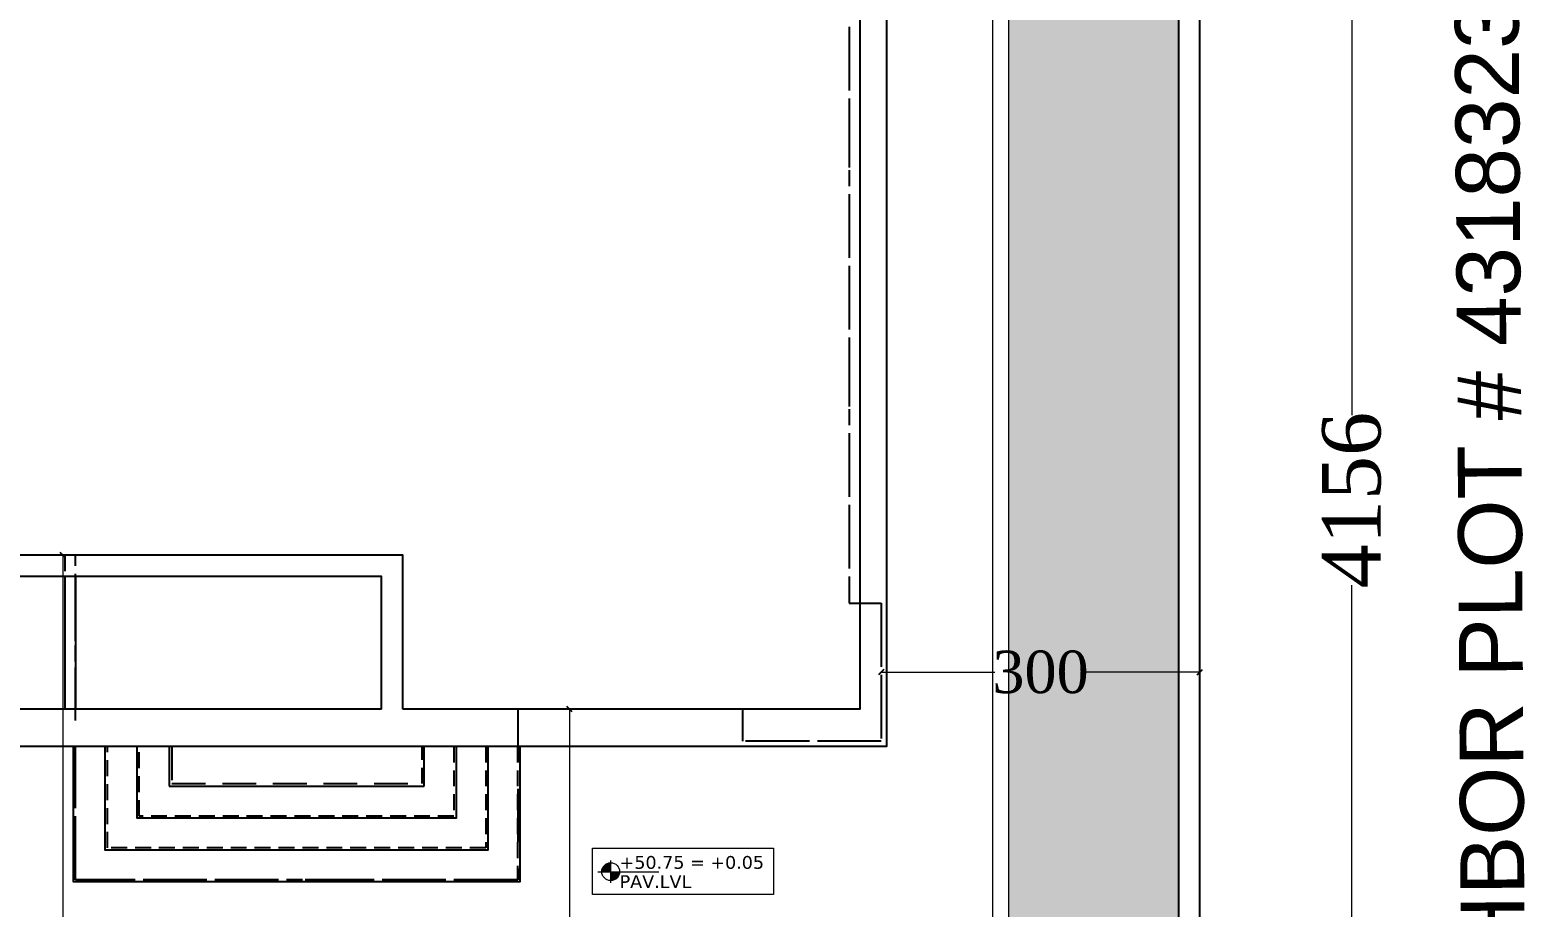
# Model space of a CAD drawing. Header units: centimetres. Extents: x 7997 to 116674, y 1017 to 13844.
# Drawn here: x 26339 to 27747, y 10594 to 11420 of the extents above; entities that cross this region are included whole.
import ezdxf
from ezdxf.enums import TextEntityAlignment as Align

# ---------------------------------------------------------------- set-up
doc = ezdxf.new("R2010")
doc.units = ezdxf.units.CM
doc.header["$LTSCALE"] = 200
doc.header["$PDMODE"] = 2
for name, pattern in [('A-106-Typical Floor Plan$0$HIDDEN', [0.375, 0.25, -0.125]), ('DASHED2', [0.375, 0.25, -0.125]), ('HIDDEN2', [4.7625, 3.175, -1.5875])]:
    doc.linetypes.add(name, pattern=pattern)
for name, color, linetype in [('DIM', 11, 'Continuous'), ('P-DIM', 8, 'Continuous'), ('P-LIMITS', 8, 'Continuous'), ('STEPS', 7, 'Continuous'), ('WIN', 6, 'Continuous')]:
    doc.layers.add(name, color=color, linetype=linetype)
for name, color, linetype, lineweight in [('HAT', 8, 'Continuous', 9), ('P-TEXT', 8, 'Continuous', 18), ('P-WALL', 8, 'Continuous', 25), ('TEXT', 6, 'Continuous', 18), ('WALL', 3, 'Continuous', 25)]:
    doc.layers.add(name, color=color, linetype=linetype, lineweight=lineweight)
doc.styles.add('sheet notes', font='verdana.ttf')
doc.styles.get("Standard").update_dxf_attribs({"font": 'arial.ttf'})
doc.styles.add('T1', font='times.ttf')
doc.styles.add('T2', font='')
doc.styles.get('T2').set_extended_font_data('Elisia')
doc.dimstyles.new('NORMAL', dxfattribs={"dimtxt": 18, "dimasz": 5, "dimexe": 5, "dimexo": 5, "dimgap": 1, "dimtad": 0, "dimdec": 0, "dimdsep": 46, "dimtxsty": 'T2', "dimblk1": 'OBLIQUE', "dimblk2": 'OBLIQUE', "dimsah": 1, "dimcen": 0.09, "dimclrd": 4, "dimclre": 4, "dimclrt": 6, "dimadec": 0, "dimazin": 0, "dimtfac": 1, "dimtdec": 0, "dimtofl": 0, "dimtmove": 1, "dimatfit": 2, "dimldrblk": 'OPEN30', "dimfxl": 0, "dimtolj": 1, "dimtzin": 0, "dimlwd": 5, "dimlwe": 5, "dimarcsym": 0})
doc.dimstyles.new('NORMAL-1', dxfattribs={"dimtxt": 10, "dimasz": 5, "dimexe": 5, "dimexo": 5, "dimgap": 1, "dimtad": 0, "dimdec": 0, "dimdsep": 46, "dimtxsty": 'T2', "dimblk1": 'OBLIQUE', "dimblk2": 'OBLIQUE', "dimsah": 1, "dimcen": 0.09, "dimclrd": 4, "dimclre": 4, "dimclrt": 6, "dimadec": 0, "dimazin": 0, "dimtfac": 1, "dimtdec": 0, "dimtofl": 0, "dimtmove": 1, "dimatfit": 3, "dimldrblk": 'OPEN30', "dimfxl": 0, "dimtolj": 1, "dimtzin": 0, "dimlwd": 5, "dimlwe": 5, "dimarcsym": 0})

# ---------------------------------------------------------------- blocks, each defined once
blk = doc.blocks.new('_OBLIQUE')
at = {"color": 0, "linetype": 'ByBlock'}
blk.add_line((-0.5, -0.5), (0.5, 0.5), dxfattribs=at)
blk = doc.blocks.new('*D1671')
at = {"layer": 'Defpoints', "color": 0, "transparency": 16777216}
for p in [(3451, 4479.9), (3593.8, 4479.9), (3451, 323.9)]:
    blk.add_point(p, dxfattribs=at)
at = {"layer": 'P-DIM', "color": 4, "lineweight": 5, "transparency": 16777216}
for p, q in [((3456, 4479.9), (3598.8, 4479.9)), ((3593.8, 4479.9), (3593.8, 2481.9)), ((3593.8, 323.9), (3593.8, 2321.9)), ((3456, 323.9), (3598.8, 323.9))]:
    blk.add_line(p, q, dxfattribs=at)
at = {"layer": 'P-DIM', "color": 4, "lineweight": 5, "transparency": 16777216, "xscale": 5, "yscale": 5, "zscale": 5}
for p, rotation in [((3593.8, 4479.9), 90), ((3593.8, 323.9), 270)]:
    blk.add_blockref('_OBLIQUE', p, dxfattribs=dict(at, rotation=rotation))
at = {"layer": 'P-DIM', "color": 6, "transparency": 16777216, "insert": (3593.8, 2401.9), "char_height": 55, "attachment_point": 5, "rotation": 90, "style": 'T1'}
blk.add_mtext('\\A1;4156', dxfattribs=at)
blk = doc.blocks.new('_Open30')
at = {"color": 0, "linetype": 'ByBlock', "lineweight": -2}
for p, q in [((-1, 0.27), (0, 0)), ((0, 0), (-1, -0.27)), ((0, 0), (-1, 0))]:
    blk.add_line(p, q, dxfattribs=at)
blk = doc.blocks.new('04-ROOF FLOOR PLAN-selattin', base_point=(33235.9, 25629.3))
at = {"layer": 'STEPS'}
for p, q in [((32565.9, 24079.3), (32565.9, 24041.8)), ((32805.9, 24041.8), (32805.9, 24079.3)), ((32565.9, 24041.8), (32805.9, 24041.8))]:
    blk.add_line(p, q, dxfattribs=at)
at = {"layer": 'STEPS', "color": 8, "linetype": 'HIDDEN2', "ltscale": 0.05}
for p, q in [((32568.4, 24079.3), (32568.4, 24044.3)), ((32568.4, 24044.3), (32803.9, 24044.3))]:
    blk.add_line(p, q, dxfattribs=at)
at = {"layer": 'STEPS'}
for points in [[(32895.9, 24079.3), (32895.9, 23951.8), (32475.9, 23951.8), (32475.9, 24079.3)], [(32865.9, 24079.3), (32865.9, 23981.8), (32505.9, 23981.8), (32505.9, 24079.3)], [(32835.9, 24079.3), (32835.9, 24011.8), (32535.9, 24011.8), (32535.9, 24079.3)]]:
    blk.add_lwpolyline(points, dxfattribs=at)
at = {"layer": 'WALL', "color": 8, "linetype": 'A-106-Typical Floor Plan$0$HIDDEN', "ltscale": 0.3}
for p, q in [((32467.9, 24259.3), (32467.9, 24114.3)), ((32803.9, 24044.3), (32803.9, 24079.3))]:
    blk.add_line(p, q, dxfattribs=at)
at = {"layer": 'WALL', "ltscale": 150}
for points in [[(33240.9, 25387.3), (33240.9, 24079.3), (32160.9, 24079.3), (32160.9, 24749.3), (32130.9, 24749.3), (32130.9, 24849.3), (32140.9, 24849.3), (32140.9, 24939.3), (32130.9, 24939.3), (32130.9, 25039.3), (32160.9, 25039.3), (32160.9, 25524.3), (32750.9, 25524.3), (32750.9, 25634.3), (33240.9, 25634.3), (33240.9, 25467.3)], [(32785.9, 24114.3), (32785.9, 24259.3), (32185.9, 24259.3), (32185.9, 24774.3), (32155.9, 24774.3), (32155.9, 24824.3), (32165.9, 24824.3), (32165.9, 24964.3), (32155.9, 24964.3), (32155.9, 25014.3), (32185.9, 25014.3), (32185.9, 25499.3), (32775.9, 25499.3), (32775.9, 25609.3), (33215.9, 25609.3), (33215.9, 25467.3)], [(33215.9, 25387.3), (33215.9, 24114.3), (32785.9, 24114.3)], [(32765.9, 24114.3), (32195.9, 24114.3), (32195.9, 24239.3)], [(32765.9, 24114.3), (32765.9, 24239.3), (32195.9, 24239.3)]]:
    blk.add_lwpolyline(points, dxfattribs=at)
at = {"layer": 'WALL', "color": 8, "linetype": 'A-106-Typical Floor Plan$0$HIDDEN', "ltscale": 0.3}
for points in [[(33205.9, 25499.3), (33205.9, 25499.3), (33205.9, 25499.3), (33205.9, 25499.3), (33205.9, 25499.3), (33205.9, 25499.3), (33205.9, 24214.3), (33235.9, 24214.3), (33235.9, 24084.3), (33105.9, 24084.3), (33105.9, 24114.3), (32785.9, 24114.3), (32785.9, 24259.3), (32165.9, 24259.3), (32165.9, 24339.3), (32195.9, 24339.3), (32195.9, 24754.3), (32135.9, 24754.3), (32135.9, 24844.3), (32145.9, 24844.3), (32145.9, 24944.3), (32135.9, 24944.3), (32135.9, 25034.3), (32195.9, 25034.3)], [(32477.9, 24114.3), (32477.9, 24259.3)], [(32893.9, 24079.3), (32893.9, 23953.8), (32477.9, 23953.8), (32477.9, 24079.3)], [(32863.9, 24079.3), (32863.9, 23983.8), (32507.9, 23983.8), (32507.9, 24079.3)], [(32833.9, 24079.3), (32833.9, 24013.8), (32537.9, 24013.8), (32537.9, 24079.3)]]:
    blk.add_lwpolyline(points, dxfattribs=at)
at = {"layer": 'WIN', "ltscale": 150}
for p, q in [((32467.9, 24239.3), (32467.9, 24114.3)), ((32477.9, 24239.3), (32477.9, 24114.3))]:
    blk.add_line(p, q, dxfattribs=at)
blk = doc.blocks.new('*D1449')
at = {"layer": 'Defpoints', "color": 0, "transparency": 16777216}
for p in [(27140.4, 10815.4), (27440.4, 10815.4), (27440.4, 10815.3)]:
    blk.add_point(p, dxfattribs=at)
at = {"layer": 'DIM', "color": 4, "lineweight": 5, "transparency": 16777216}
for p, q in [((27140.4, 10815.3), (27247.3, 10815.3)), ((27440.4, 10815.3), (27333.4, 10815.3)), ((27140.4, 10810.4), (27140.4, 10810.3)), ((27440.4, 10810.4), (27440.4, 10810.3))]:
    blk.add_line(p, q, dxfattribs=at)
at = {"layer": 'DIM', "color": 4, "lineweight": 5, "transparency": 16777216, "xscale": 5, "yscale": 5, "zscale": 5, "rotation": 180}
blk.add_blockref('_OBLIQUE', (27140.4, 10815.3), dxfattribs=at)
at = {"layer": 'DIM', "color": 4, "lineweight": 5, "transparency": 16777216, "xscale": 5, "yscale": 5, "zscale": 5}
blk.add_blockref('_OBLIQUE', (27440.4, 10815.3), dxfattribs=at)
at = {"layer": 'DIM', "color": 6, "transparency": 16777216, "insert": (27290.4, 10815.3), "char_height": 40, "attachment_point": 5, "style": 'T1'}
blk.add_mtext('\\A1;300', dxfattribs=at)
blk = doc.blocks.new('*D1457')
at = {"layer": 'Defpoints', "color": 0, "transparency": 16777216}
for p in [(26850.4, 10780.4), (26847.3, 8899.4), (26850.4, 8899.4)]:
    blk.add_point(p, dxfattribs=at)
at = {"layer": 'DIM', "color": 4, "lineweight": 5, "transparency": 16777216}
for p, q in [((26845.4, 10780.4), (26842.3, 10780.4)), ((26847.3, 10780.4), (26847.3, 9892.9)), ((26847.3, 8899.4), (26847.3, 9786.9)), ((26845.4, 8899.4), (26842.3, 8899.4))]:
    blk.add_line(p, q, dxfattribs=at)
at = {"layer": 'DIM', "color": 4, "lineweight": 5, "transparency": 16777216, "xscale": 5, "yscale": 5, "zscale": 5}
for p, rotation in [((26847.3, 10780.4), 90), ((26847.3, 8899.4), 270)]:
    blk.add_blockref('_OBLIQUE', p, dxfattribs=dict(at, rotation=rotation))
at = {"layer": 'DIM', "color": 6, "transparency": 16777216, "insert": (26847.3, 9839.9), "char_height": 40, "attachment_point": 5, "rotation": 90, "style": 'T1'}
blk.add_mtext('\\A1;1881', dxfattribs=at)
blk = doc.blocks.new('*D1458')
at = {"layer": 'Defpoints', "color": 0, "transparency": 16777216}
for p in [(26380.4, 10925.4), (26370.4, 8899.4), (26380.4, 8899.4)]:
    blk.add_point(p, dxfattribs=at)
at = {"layer": 'DIM', "color": 4, "lineweight": 5, "transparency": 16777216}
for p, q in [((26375.4, 10925.4), (26365.4, 10925.4)), ((26370.4, 10925.4), (26370.4, 9970.7)), ((26370.4, 8899.4), (26370.4, 9854.1)), ((26375.4, 8899.4), (26365.4, 8899.4))]:
    blk.add_line(p, q, dxfattribs=at)
at = {"layer": 'DIM', "color": 4, "lineweight": 5, "transparency": 16777216, "xscale": 5, "yscale": 5, "zscale": 5}
for p, rotation in [((26370.4, 10925.4), 90), ((26370.4, 8899.4), 270)]:
    blk.add_blockref('_OBLIQUE', p, dxfattribs=dict(at, rotation=rotation))
at = {"layer": 'DIM', "color": 6, "transparency": 16777216, "insert": (26370.4, 9912.4), "char_height": 40, "attachment_point": 5, "rotation": 90, "style": 'T1'}
blk.add_mtext('\\A1;2026', dxfattribs=at)
blk = doc.blocks.new('SDF')
at = {"layer": 'TEXT'}
h = blk.add_hatch(color=256, dxfattribs=at)
h.paths.add_polyline_path([(0, 0), (-11.2, 0, -0.414214), (0, 11.3)])
h.paths.add_polyline_path([(0, 0), (11.2, 0, -0.414214), (0, -11.2)])
for p, q in [((-16.1, 0), (60.5, 0)), ((0, -14.2), (0, 14.2))]:
    blk.add_line(p, q, dxfattribs=at)
blk.add_circle((0, 0), 11.2, dxfattribs=at)
blk = doc.blocks.new('01-PLOT LAYOUT-selattin')
at = {"layer": 'Defpoints', "color": 0, "linetype": 'DASHED2'}
blk.add_lwpolyline([(3121, 3589.9), (3121, 2304.9), (3151, 2304.9), (3151, 2174.9), (3021, 2174.9), (3021, 2204.9), (2809, 2204.9), (2809, 2044.4), (2393, 2044.4), (2393, 2349.9), (2081, 2349.9), (2081, 2429.9), (2111, 2429.9), (2111, 2844.9)], dxfattribs=at)
at = {"layer": 'P-LIMITS', "color": 8, "linetype": 'DASHED2'}
blk.add_lwpolyline([(768, 323.9), (3451, 323.9), (3451, 4479.9), (768, 4479.9)], close=True, dxfattribs=at)
at = {"layer": 'P-WALL'}
for points in [[(3451, 328.9), (3451, 4479.9), (768, 4479.9), (768, 328.9), (2241, 328.9)], [(3431, 348.9), (3431, 4459.9), (788, 4459.9), (788, 348.9), (2241, 348.9)]]:
    blk.add_lwpolyline(points, dxfattribs=at)
at = {"layer": 'P-TEXT', "color": 8}
blk.add_text('NEIGHBOR PLOT # 4318323', height=60, rotation=90.3703, dxfattribs=at).set_placement((3724.3, 2318.8), align=Align.MIDDLE)
at = {"layer": 'P-DIM'}
dim = blk.add_linear_dim(base=(3593.8, 4479.9), p1=(3451, 323.9), p2=(3451, 4479.9), angle=90, dimstyle='NORMAL-1', override={"dimtxt": 55, "dimtxsty": 'T1'}, dxfattribs=at)
dim.commit()
dim.dimension.update_dxf_attribs({"geometry": '*D1671', "text_midpoint": (3593.8, 2401.9)})

msp = doc.modelspace()

# ---------------------------------------------------------------- hatches: boundary and pattern name
at = {"layer": 'DIM', "linetype": 'Continuous'}
h = msp.add_hatch(dxfattribs=at)
h.set_pattern_fill('GRASS', color=8, scale=3)
edge = h.paths.add_edge_path()
edge.add_line((26081.774, 8924.3622), (26081.774, 9319.5905))
edge.add_arc((26540.3791, 9273.9449), 460.8711, 90, 174.3159862, ccw=False)
edge.add_line((26540.3791, 9734.8159), (26540.3791, 10530.3622))
edge.add_line((26540.3791, 10530.3622), (25975.3791, 10530.3622))
edge.add_line((25975.3791, 10530.3622), (25975.3791, 11664.8622))
edge.add_line((25975.3791, 11664.8622), (25815.3791, 11664.8622))
edge.add_line((25815.3791, 11664.8622), (25815.3791, 12458.3622))
edge.add_line((25815.3791, 12458.3622), (27260.3791, 12458.3622))
edge.add_line((27260.3791, 12458.3622), (27260.3791, 10530.3622))
edge.add_line((27260.3791, 10530.3622), (26720.3791, 10530.3622))
edge.add_line((26720.3791, 10530.3622), (26720.3791, 9734.8159))
edge.add_line((26720.3791, 9734.8159), (27420.3791, 9734.8159))
edge.add_line((27420.3791, 9734.8159), (27420.3791, 13035.3622))
edge.add_line((27420.3791, 13035.3622), (24777.3791, 13035.3622))
edge.add_line((24777.3791, 13035.3622), (24777.3791, 8924.3622))
edge.add_line((24777.3791, 8924.3622), (26081.774, 8924.3622))

# ---------------------------------------------------------------- linework, layer by layer
at = {"layer": 'HAT', "color": 8}
for points in [[(26081.774, 8924.3622), (26081.774, 9319.5905, -0.385446785), (26540.3791, 9734.8159), (26540.3791, 10530.3622), (25975.3791, 10530.3622), (25975.3791, 11664.8622), (25815.3791, 11664.8622), (25815.3791, 12458.3622), (27260.3791, 12458.3622), (27260.3791, 10530.3622), (26720.3791, 10530.3622), (26720.3791, 9734.8159), (27420.3791, 9734.8159), (27420.3791, 13035.3622), (24777.3791, 13035.3622), (24777.3791, 8924.3622), (26081.774, 8924.3622)], [(27420.3791, 9719.8159), (26705.3791, 9719.8159), (26705.3791, 10545.3622), (27245.3791, 10545.3622), (27245.3791, 12443.3622), (25830.3791, 12443.3622), (25830.3791, 11679.8622), (25990.3791, 11679.8622), (25990.3791, 10545.3622), (26555.3791, 10545.3622), (26555.3791, 9719.5635, 0.39466166), (26096.774, 9318.8397), (26096.774, 8924.3622)]]:
    msp.add_lwpolyline(points, format="xyb", dxfattribs=at)
at = {"layer": 'TEXT'}
msp.add_lwpolyline([(26868.8144, 10649.5878), (27039.1263, 10649.5878), (27039.1263, 10606.0263), (26868.8144, 10606.0263)], close=True, dxfattribs=at)

# ---------------------------------------------------------------- block references
at = {"layer": 'DIM', "linetype": 'Continuous'}
for name, p in [('01-PLOT LAYOUT-selattin', (23989.3878, 8575.4489)), ('04-ROOF FLOOR PLAN-selattin', (27140.3791, 12295.3622))]:
    msp.add_blockref(name, p, dxfattribs=at)
at = {"layer": 'DIM', "xscale": 0.75, "yscale": 0.75, "zscale": 0.75}
msp.add_blockref('SDF', (26885.9211, 10627.4848), dxfattribs=at)

# ---------------------------------------------------------------- texts
at = {"layer": 'TEXT', "style": 'sheet notes'}
for s, height, p in [('+50.75 = +0.05', 12.027392, (26894.2932, 10630.211)), ('PAV.LVL', 12.02739, (26894.2932, 10612.1304))]:
    msp.add_text(s, height=height, dxfattribs=at).set_placement(p)

# ---------------------------------------------------------------- dimensions: what is measured, and where the dimension line sits
at = {"layer": 'DIM'}
for base, p1, p2, picture, middle in [((26370.4025, 8899.3622), (26380.3791, 10925.3622), (26380.3791, 8899.3622), '*D1458', (26370.4025, 9912.3622)), ((26847.3028, 8899.3622), (26850.3791, 10780.3622), (26850.3791, 8899.3622), '*D1457', (26847.3028, 9839.8622))]:
    dim = msp.add_linear_dim(base=base, p1=p1, p2=p2, angle=90, dimstyle='NORMAL', override={"dimtxt": 40, "dimtxsty": 'T1'}, dxfattribs=at)
    dim.commit()
    dim.dimension.update_dxf_attribs({"geometry": picture, "text_midpoint": middle})
dim = msp.add_linear_dim(base=(27440.3791, 10815.2858), p1=(27140.3791, 10815.3622), p2=(27440.3791, 10815.3622), dimstyle='NORMAL', override={"dimtxt": 40, "dimtxsty": 'T1'}, dxfattribs=at)
dim.commit()
dim.dimension.update_dxf_attribs({"geometry": '*D1449', "text_midpoint": (27290.3791, 10815.2858)})

doc.saveas('drawing.dxf')
